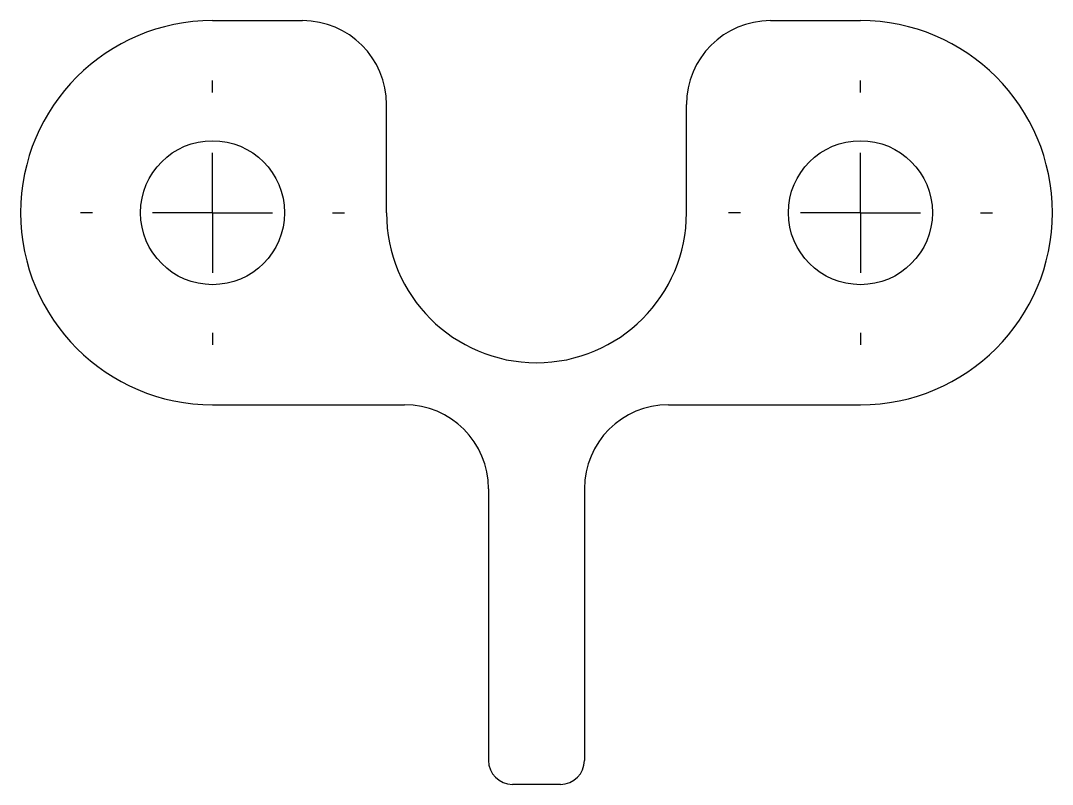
# Model space of a CAD drawing. Header units: millimetres. Extents: x 137.5 to 180.5, y 168.3 to 200.1.
import ezdxf

# ---------------------------------------------------------------- set-up
doc = ezdxf.new("R2010")
doc.units = ezdxf.units.MM
doc.layers.add('10', color=7, linetype='Continuous')

# ---------------------------------------------------------------- blocks, each defined once
blk = doc.blocks.new('SW_CENTERMARKSYMBOL_0')
at = {"layer": '10', "color": 0}
for p, q in [((0, 5), (0, 5.5)), ((0, 0), (0, 2.5)), ((-5, 0), (-5.5, 0)), ((0, 0), (-2.5, 0)), ((0, 0), (0, -2.5)), ((0, 0), (2.5, 0)), ((5, 0), (5.5, 0)), ((0, -5), (0, -5.5))]:
    blk.add_line(p, q, dxfattribs=at)
blk = doc.blocks.new('SW_CENTERMARKSYMBOL_1')
at = {"layer": '10', "color": 0}
for p, q in [((0, 5), (0, 5.5)), ((0, 0), (0, 2.5)), ((-5, 0), (-5.5, 0)), ((0, 0), (-2.5, 0)), ((0, 0), (0, -2.5)), ((0, 0), (2.5, 0)), ((5, 0), (5.5, 0)), ((0, -5), (0, -5.5))]:
    blk.add_line(p, q, dxfattribs=at)

msp = doc.modelspace()

# ---------------------------------------------------------------- linework, layer by layer
at = {"color": 7, "linetype": 'Continuous', "lineweight": 25}
for p, q in [((145.482, 200.087), (149.232, 200.087)), ((168.732, 200.087), (172.482, 200.087)), ((152.732, 192.087), (152.732, 196.587)), ((165.232, 192.087), (165.232, 196.587)), ((145.482, 184.087), (153.482, 184.087)), ((164.482, 184.087), (172.482, 184.087)), ((156.982, 180.587), (156.982, 169.272)), ((160.982, 180.587), (160.982, 169.272)), ((159.982, 168.272), (157.982, 168.272))]:
    msp.add_line(p, q, dxfattribs=at)
for centre in [(145.482, 192.087), (172.482, 192.087)]:
    msp.add_circle(centre, 3, dxfattribs=at)
for centre, radius, start, end in [((145.482, 192.087), 8, 90, 270), ((149.232, 196.587), 3.5, 0, 90), ((168.732, 196.587), 3.5, 90, 180), ((172.482, 192.087), 8, 270, 90), ((158.982, 192.087), 6.25, 180, 0), ((153.482, 180.587), 3.5, 0, 90), ((164.482, 180.587), 3.5, 90, 180), ((157.982, 169.272), 1, 180, 270), ((159.982, 169.272), 1, 270, 0)]:
    msp.add_arc(centre, radius, start, end, dxfattribs=at)

# ---------------------------------------------------------------- block references
at = {"layer": '10'}
for name, p in [('SW_CENTERMARKSYMBOL_1', (145.482, 192.087)), ('SW_CENTERMARKSYMBOL_0', (172.482, 192.087))]:
    msp.add_blockref(name, p, dxfattribs=at)

doc.saveas('drawing.dxf')
